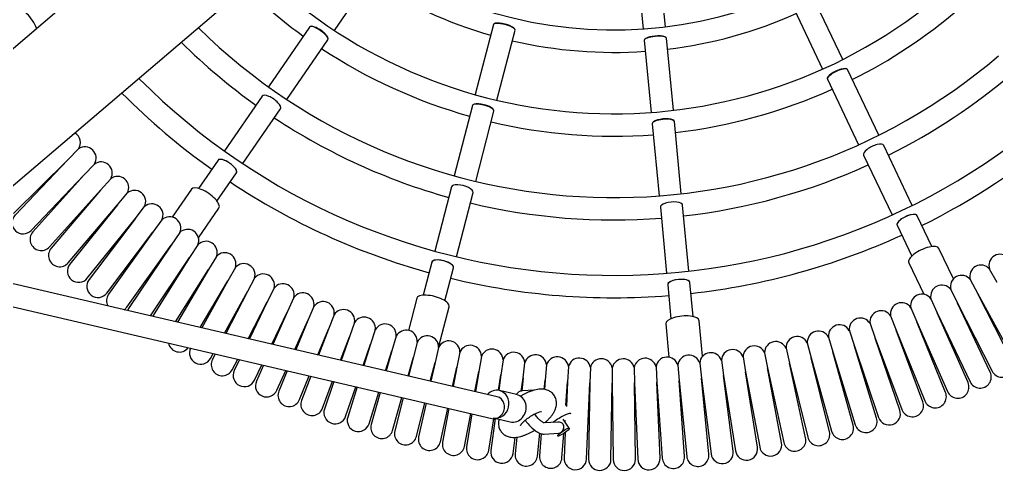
# Model space of a CAD drawing. Header units: millimetres. Extents: x 246416442 to 246896683, y 7418963194 to 7419503218.
# Drawn here: x 246851447 to 246852147, y 7419442122 to 7419442446 of the extents above; entities that cross this region are included whole.
import ezdxf
from ezdxf.lldxf.tags import DXFTag

# ---------------------------------------------------------------- set-up
doc = ezdxf.new("R2010")
doc.units = ezdxf.units.MM
doc.linetypes.add('DASHED2', pattern=[9.525, 6.35, -3.175])
for name, color, linetype in [('L-EDGE-CONCRETE', 1, 'CONCRETE_EDGE_SHORT'), ('L-Hatch Boundary', 1, 'Continuous'), ('L-ST-SHADE-SAIL', 5, 'DASHED2'), ('L-X-E-PLAY', 9, 'Continuous')]:
    doc.layers.add(name, color=color, linetype=linetype)
doc.layers.add('L-SUB-SOIL DRAINAGE', color=170, linetype='SUBSOIL', lineweight=20)
doc.styles.get("Standard").update_dxf_attribs({"font": 'arial.ttf'})
doc.linetypes.add('CONCRETE_EDGE_SHORT', pattern='A,0.5,-0.2,["CE",Standard,S=0.1,R=0,X=-0.05,Y=-0.05],-0.2', length=0.9)
tags = doc.linetypes.add('SUBSOIL', pattern='A,12.7,-5.08,["SSD",Standard,S=2.54,R=0,X=-2.54,Y=-1.27],-6.35', length=24.13).pattern_tags.tags
tags[6] = DXFTag(74, 10)

# ---------------------------------------------------------------- blocks, each defined once
blk = doc.blocks.new('Bird Nest Swing - Moduplay')
at = {"layer": 'L-X-E-PLAY', "lineweight": 25}
for p, q in [((40.88377, 32.79357), (40.88377, 35.21318)), ((40.95877, 35.20977), (40.95877, 32.79016)), ((41.27534, 33.91508), (41.2252, 33.92851)), ((41.22105, 33.91306), (41.2712, 33.89962)), ((41.33331, 33.89955), (41.28315, 33.91299)), ((41.27901, 33.89753), (41.32917, 33.88409)), ((41.38716, 33.8852), (41.3413, 33.89751)), ((41.46852, 33.89554), (41.45776, 33.89763)), ((41.33715, 33.88205), (41.38302, 33.86974)), ((41.41875, 33.87672), (41.39508, 33.88307)), ((41.4463, 33.87347), (41.42301, 33.87972)), ((41.45455, 33.88227), (41.46525, 33.87988)), ((41.51837, 33.86718), (41.46525, 33.87988)), ((41.46525, 33.87988), (41.51871, 33.86871)), ((41.39093, 33.86762), (41.41461, 33.86127)), ((41.4509, 33.86702), (41.46153, 33.86432)), ((41.17521, 33.83363), (41.1327, 33.86339)), ((41.51426, 33.8501), (41.46152, 33.86432)), ((41.46152, 33.86432), (41.51465, 33.85162)), ((41.41679, 33.85654), (41.44095, 33.85005)), ((41.44682, 33.85187), (41.45736, 33.84887)), ((41.12352, 33.85029), (41.16603, 33.82052)), ((41.50967, 33.83314), (41.45736, 33.84887)), ((41.45736, 33.84887), (41.5101, 33.83465)), ((41.4423, 33.83685), (41.45275, 33.83354)), ((41.50459, 33.81633), (41.45275, 33.83354)), ((41.45275, 33.83354), (41.50506, 33.81782)), ((41.22437, 33.7992), (41.18185, 33.82898)), ((41.43736, 33.82197), (41.44771, 33.81836)), ((41.49903, 33.79966), (41.44771, 33.81836)), ((41.44771, 33.81836), (41.49954, 33.80114)), ((41.17267, 33.81587), (41.21519, 33.7861)), ((41.43199, 33.80723), (41.44223, 33.80333)), ((41.49299, 33.78316), (41.44223, 33.80333)), ((41.44223, 33.80333), (41.49355, 33.78463)), ((41.27353, 33.76478), (41.231, 33.79456)), ((41.4262, 33.79265), (41.43632, 33.78846)), ((41.48649, 33.76684), (41.43632, 33.78846)), ((41.43632, 33.78846), (41.48709, 33.76829)), ((41.22182, 33.78146), (41.26435, 33.75168)), ((41.41999, 33.77825), (41.43, 33.77376)), ((41.47951, 33.75072), (41.43, 33.77376)), ((41.43, 33.77376), (41.48016, 33.75215)), ((41.41337, 33.76402), (41.42324, 33.75926)), ((41.31923, 33.73289), (41.28032, 33.76016)), ((41.47208, 33.7348), (41.42324, 33.75926)), ((41.42324, 33.75926), (41.47276, 33.73621)), ((41.13684, 33.70775), (41.10707, 33.75027)), ((41.27114, 33.74706), (41.31006, 33.71978)), ((41.40635, 33.75), (41.41608, 33.74495)), ((41.09396, 33.74109), (41.12374, 33.69857)), ((41.4642, 33.7191), (41.41608, 33.74495)), ((41.41608, 33.74495), (41.46492, 33.7205)), ((41.39893, 33.73618), (41.40851, 33.73086)), ((41.34601, 33.71412), (41.32593, 33.7282)), ((41.45586, 33.70364), (41.40851, 33.73086)), ((41.40851, 33.73086), (41.45662, 33.70501)), ((41.39111, 33.72258), (41.40053, 33.71698)), ((41.31674, 33.71509), (41.33682, 33.70102)), ((41.372, 33.70079), (41.35103, 33.71549)), ((41.44709, 33.68842), (41.40053, 33.71698)), ((41.40053, 33.71698), (41.44789, 33.68977)), ((41.38291, 33.70921), (41.39217, 33.70334)), ((41.02332, 33.65174), (41.00988, 33.70189)), ((41.17127, 33.65859), (41.14148, 33.70112)), ((41.43788, 33.67346), (41.39217, 33.70335)), ((41.39217, 33.70335), (41.43872, 33.67478)), ((41.12838, 33.69195), (41.15816, 33.64941)), ((41.33725, 33.69584), (41.35685, 33.6821)), ((41.37432, 33.69608), (41.38341, 33.68996)), ((41.42825, 33.65877), (41.38341, 33.68996)), ((41.38341, 33.68996), (41.42913, 33.66007)), ((41.36537, 33.68321), (41.37428, 33.67682)), ((41.35605, 33.67059), (41.36477, 33.66395)), ((41.37427, 33.67682), (41.41911, 33.64563)), ((41.4182, 33.64436), (41.37428, 33.67682)), ((41.40774, 33.63024), (41.36477, 33.66395)), ((41.36477, 33.66395), (41.40869, 33.63149)), ((41.34636, 33.65825), (41.35489, 33.65136)), ((41.20331, 33.61299), (41.17605, 33.65196)), ((41.35489, 33.65137), (41.39787, 33.61765)), ((41.39688, 33.61643), (41.35489, 33.65136)), ((41.03885, 33.59378), (41.02541, 33.64393)), ((41.16294, 33.64279), (41.1902, 33.60381)), ((41.33633, 33.64619), (41.34466, 33.63906)), ((41.00996, 33.63979), (41.02339, 33.58964)), ((41.38563, 33.60294), (41.34466, 33.63906)), ((41.34466, 33.63906), (41.38665, 33.60413)), ((41.32596, 33.63443), (41.33408, 33.62706)), ((41.31525, 33.62296), (41.32316, 33.61537)), ((41.33407, 33.62706), (41.37505, 33.59094)), ((41.37399, 33.58978), (41.33408, 33.62706)), ((41.33521, 33.60344), (41.32316, 33.61537)), ((41.32316, 33.61537), (41.33603, 33.60335)), ((41.30422, 33.61181), (41.3119, 33.60399)), ((41.22203, 33.58622), (41.20797, 33.60631)), ((41.30033, 33.59295), (41.29288, 33.60098)), ((41.31645, 33.59923), (41.3119, 33.60399)), ((41.3119, 33.60399), (41.31659, 33.59935)), ((41.19486, 33.59714), (41.20892, 33.57705)), ((41.30669, 33.58589), (41.30033, 33.59295)), ((41.30033, 33.59295), (41.30684, 33.58612)), ((41.31204, 33.59298), (41.30706, 33.58643)), ((41.34926, 33.59475), (41.34145, 33.59567)), ((41.05335, 33.53996), (41.04105, 33.58594)), ((41.28122, 33.59048), (41.28845, 33.58223)), ((41.34066, 33.59144), (41.33459, 33.58346)), ((41.34079, 33.57839), (41.34703, 33.5866)), ((41.36199, 33.57696), (41.34953, 33.58928)), ((41.34967, 33.5906), (41.36307, 33.57809)), ((41.02559, 33.58181), (41.0379, 33.53582)), ((41.24451, 33.56107), (41.22722, 33.58579)), ((41.26927, 33.58032), (41.27626, 33.57187)), ((41.29568, 33.57373), (41.28844, 33.58224)), ((41.28844, 33.58224), (41.29592, 33.57393)), ((41.30641, 33.58171), (41.29624, 33.57418)), ((41.20755, 33.57203), (41.22116, 33.55257)), ((41.34962, 33.56448), (41.33828, 33.57636)), ((41.33925, 33.57694), (41.35073, 33.56558)), ((41.2985, 33.57007), (40.95877, 33.31956)), ((41.25704, 33.57051), (41.26377, 33.56186)), ((41.28543, 33.56044), (41.27625, 33.57187)), ((41.27625, 33.57187), (41.28577, 33.56069)), ((41.30988, 33.55939), (41.31831, 33.56564)), ((41.24453, 33.56105), (41.25101, 33.55221)), ((41.26377, 33.56186), (41.26377, 33.56186)), ((41.27221, 33.55069), (41.26377, 33.56186)), ((41.26377, 33.56186), (41.27254, 33.55093)), ((41.32383, 33.54063), (41.30897, 33.55809)), ((41.30954, 33.55882), (41.32501, 33.54166)), ((41.33689, 33.55237), (41.32909, 33.56103)), ((41.3298, 33.56207), (41.33804, 33.55344)), ((40.95877, 33.29968), (41.30799, 33.5572)), ((41.23175, 33.55195), (41.23798, 33.54293)), ((41.25902, 33.54096), (41.25101, 33.55221)), ((41.25101, 33.55221), (41.25934, 33.5412)), ((41.31043, 33.52926), (41.29545, 33.54794)), ((41.29616, 33.54847), (41.31164, 33.53026)), ((41.21871, 33.54323), (41.22468, 33.53403)), ((41.23797, 33.54294), (41.24614, 33.53146)), ((41.24581, 33.53122), (41.23798, 33.54293)), ((41.29671, 33.51829), (41.28186, 33.53793)), ((41.28256, 33.53844), (41.29795, 33.51925)), ((41.06179, 33.50842), (41.05545, 33.53212)), ((41.20543, 33.53488), (41.21113, 33.52552)), ((41.23258, 33.52147), (41.22468, 33.53403)), ((41.22468, 33.53403), (41.23292, 33.52172)), ((41.03999, 33.52799), (41.04633, 33.50429)), ((41.19192, 33.52692), (41.19735, 33.51739)), ((41.21929, 33.51167), (41.21113, 33.52552)), ((41.21113, 33.52552), (41.21967, 33.51194)), ((41.28268, 33.50771), (41.2683, 33.52792)), ((41.26899, 33.52843), (41.28395, 33.50864)), ((41.17818, 33.51935), (41.18334, 33.50967)), ((41.19735, 33.5174), (41.20635, 33.50212)), ((41.20593, 33.50182), (41.19735, 33.51739)), ((41.26836, 33.49754), (41.25472, 33.51791)), ((41.25542, 33.51843), (41.26965, 33.49844)), ((41.16423, 33.51217), (41.16911, 33.50235)), ((41.19248, 33.4919), (41.18334, 33.50967)), ((41.18334, 33.50967), (41.19294, 33.49224)), ((41.07318, 33.4813), (41.06651, 33.50625)), ((41.15009, 33.5054), (41.15468, 33.49544)), ((41.1789, 33.48188), (41.16911, 33.50235)), ((41.16911, 33.50235), (41.17943, 33.48228)), ((41.25375, 33.48779), (41.24112, 33.50788)), ((41.24183, 33.50841), (41.25506, 33.48864)), ((41.04333, 33.50005), (41.04963, 33.47649)), ((41.13575, 33.49904), (41.14005, 33.48896)), ((41.16518, 33.47177), (41.15468, 33.49545)), ((41.15468, 33.49545), (41.16579, 33.47222)), ((41.23886, 33.47846), (41.22746, 33.49781)), ((41.2282, 33.49836), (41.2402, 33.47928)), ((41.12124, 33.49309), (41.12525, 33.48289)), ((41.15129, 33.46152), (41.14005, 33.48896)), ((41.14005, 33.48896), (41.15199, 33.46204)), ((41.21451, 33.48826), (41.22508, 33.47034)), ((41.09173, 33.48245), (41.09515, 33.47204)), ((41.10656, 33.48756), (41.11027, 33.47725)), ((41.13721, 33.45114), (41.12525, 33.48289)), ((41.12525, 33.48289), (41.13801, 33.45173)), ((41.22371, 33.46956), (41.21373, 33.48768)), ((41.07675, 33.47777), (41.07987, 33.46727)), ((41.12289, 33.44058), (41.11027, 33.47725)), ((41.11027, 33.47725), (41.12383, 33.44127)), ((41.20832, 33.4611), (41.19989, 33.47748)), ((41.20074, 33.4781), (41.2097, 33.46184)), ((41.04644, 33.46972), (41.04895, 33.45905)), ((41.06165, 33.47353), (41.06447, 33.46294)), ((41.09348, 33.41889), (41.07987, 33.46727)), ((41.07987, 33.46727), (41.09471, 33.4198)), ((41.10833, 33.42984), (41.09514, 33.47204)), ((41.09514, 33.47204), (41.1094, 33.43063)), ((41.19269, 33.45309), (41.18594, 33.46719)), ((41.18685, 33.46786), (41.19409, 33.45378)), ((41.00181, 33.45008), (41.00022, 33.46092)), ((41.01761, 33.45262), (41.01571, 33.46341)), ((41.03332, 33.45561), (41.03112, 33.46634)), ((41.07774, 33.40995), (41.06447, 33.46294)), ((41.06447, 33.46294), (41.07926, 33.41036)), ((40.97003, 33.44637), (40.96907, 33.45729)), ((40.98594, 33.44799), (40.98467, 33.45888)), ((41.04353, 33.40195), (41.03332, 33.45561)), ((41.03332, 33.45561), (41.04507, 33.40227)), ((41.0607, 33.40571), (41.04895, 33.45905)), ((41.04895, 33.45905), (41.06222, 33.40607)), ((41.17683, 33.44552), (41.17183, 33.45679)), ((41.17282, 33.45752), (41.17825, 33.44618)), ((40.97402, 33.39189), (40.97003, 33.44637)), ((40.97003, 33.44637), (40.97559, 33.39203)), ((40.9915, 33.39366), (40.98594, 33.44799)), ((40.98594, 33.44799), (40.99306, 33.39384)), ((41.00892, 33.39592), (41.00181, 33.45008)), ((41.00181, 33.45008), (41.01047, 33.39615)), ((41.02627, 33.39869), (41.01761, 33.45262)), ((41.01761, 33.45262), (41.02782, 33.39896)), ((41.16076, 33.43842), (41.15755, 33.44626)), ((41.15864, 33.44706), (41.16221, 33.43903)), ((41.1445, 33.43178), (41.14307, 33.43558)), ((41.14427, 33.43647), (41.14596, 33.43235))]:
    blk.add_line(p, q, dxfattribs=at)
for centre, radius, start, end in [((40.92127, 34.00167), 0.3045, 277.07408, 0), ((40.92127, 34.00167), 0.3645, 275.90506, 0), ((40.92127, 34.00167), 0.4245, 275.0681, 0), ((40.92127, 34.00167), 0.48022, 274.47871, 0), ((40.92127, 34.00167), 0.3805, 346.20475, 0), ((40.92127, 34.00167), 0.4405, 346.05299, 0), ((40.92127, 34.00167), 0.49622, 345.93211, 0), ((40.92127, 34.00167), 0.3205, 326.43034, 343.56967), ((41.46069, 33.90507), 0.008, 91.20402, 248.47847), ((40.92127, 34.00167), 0.3805, 326.20474, 343.79525), ((41.4577, 33.88963), 0.008, 89.57108, 246.83349), ((40.92127, 34.00167), 0.4405, 326.05468, 343.97176), ((41.45426, 33.87428), 0.008, 87.92685, 245.19496), ((41.45038, 33.85903), 0.008, 86.2761, 243.55622), ((41.51651, 33.8594), 0.008, 256.55784, 76.55784), ((40.92127, 34.00167), 0.49622, 325.93326, 344.0846), ((41.44607, 33.84391), 0.008, 84.62568, 241.91222), ((41.51218, 33.84238), 0.008, 254.91312, 74.91312), ((41.44133, 33.82891), 0.008, 82.98038, 240.26662), ((41.50736, 33.82548), 0.008, 253.26858, 73.26858), ((41.43616, 33.81406), 0.008, 81.33688, 238.62293), ((40.92127, 34.00167), 0.3205, 306.43032, 323.56968), ((41.50207, 33.80873), 0.008, 251.62399, 71.62399), ((41.43056, 33.79936), 0.008, 79.69129, 236.97524), ((41.49629, 33.79214), 0.008, 249.97935, 69.97935), ((41.42454, 33.78482), 0.008, 78.04988, 235.31733), ((41.49004, 33.77573), 0.008, 248.33484, 68.33484), ((40.92127, 34.00167), 0.3805, 306.20474, 323.79526), ((41.41811, 33.77047), 0.008, 76.4186, 233.69181), ((41.41127, 33.7563), 0.008, 74.75474, 232.0367), ((41.48332, 33.7595), 0.008, 246.69011, 66.69011), ((41.40403, 33.74234), 0.008, 73.12086, 230.37948), ((41.47614, 33.74347), 0.008, 245.04563, 65.04563), ((40.92127, 34.00167), 0.4405, 306.05473, 323.97346), ((40.92127, 34.00167), 0.3205, 286.43033, 303.56966), ((41.39639, 33.72859), 0.008, 71.48886, 228.74313), ((41.4685, 33.72765), 0.008, 243.40094, 63.40094), ((41.38836, 33.71507), 0.008, 69.836, 227.09915), ((41.46041, 33.71206), 0.008, 241.75635, 61.75635), ((40.92127, 34.00167), 0.49622, 305.93329, 324.08579), ((41.37994, 33.70178), 0.008, 68.19076, 225.47211), ((41.45188, 33.6967), 0.008, 240.11176, 60.11176), ((41.37114, 33.68874), 0.008, 66.52847, 223.82397), ((40.92127, 34.00167), 0.3805, 286.20475, 303.79526), ((41.36198, 33.67596), 0.008, 64.88754, 222.18124), ((41.44291, 33.6816), 0.008, 238.4671, 58.4671), ((41.35245, 33.66345), 0.008, 63.24094, 220.53744), ((41.4335, 33.66676), 0.008, 236.82261, 56.82261), ((41.34256, 33.65121), 0.008, 61.5956, 218.8783), ((41.42368, 33.6522), 0.008, 235.17791, 55.17791), ((41.33233, 33.63927), 0.008, 59.96555, 217.24045), ((41.41345, 33.63792), 0.008, 233.5334, 53.5334), ((40.92127, 34.00167), 0.4405, 286.053, 303.9735), ((41.32176, 33.62762), 0.008, 58.31421, 215.59944), ((40.92127, 34.00167), 0.3805, 275.65594, 283.79525), ((41.4028, 33.62395), 0.008, 231.88876, 51.88876), ((41.31086, 33.61628), 0.008, 56.66603, 213.93244), ((41.39176, 33.61028), 0.008, 230.24412, 50.24412), ((41.29964, 33.60526), 0.008, 55.04384, 212.31185), ((41.28811, 33.59456), 0.008, 53.37524, 210.65631), ((41.38034, 33.59694), 0.008, 228.5996, 48.5996), ((40.92127, 34.00167), 0.49622, 285.93215, 304.0858), ((41.27627, 33.5842), 0.008, 51.74151, 209.00896), ((41.36853, 33.58393), 0.008, 226.95489, 46.95489), ((41.26414, 33.57418), 0.008, 50.09974, 207.36635), ((40.92127, 34.00167), 0.4405, 274.88352, 283.97181), ((41.25173, 33.56452), 0.008, 48.45312, 205.71204), ((41.35636, 33.57127), 0.008, 225.31038, 45.31038), ((41.23905, 33.55522), 0.008, 46.81826, 204.0663), ((41.34383, 33.55896), 0.008, 223.66576, 43.66576), ((41.22611, 33.54628), 0.008, 45.17489, 202.43059), ((41.33095, 33.54701), 0.008, 222.02113, 42.02113), ((41.21291, 33.53772), 0.008, 43.5212, 200.80233), ((41.19948, 33.52954), 0.008, 41.86031, 199.15769), ((41.31773, 33.53544), 0.008, 220.37657, 40.37657), ((41.18581, 33.52175), 0.008, 40.21567, 197.49125), ((41.30419, 33.52426), 0.008, 218.73191, 38.73191), ((40.92127, 34.00167), 0.49622, 274.33399, 284.08467), ((41.17193, 33.51435), 0.008, 38.59304, 195.83994), ((41.29033, 33.51347), 0.008, 217.08738, 37.08738), ((41.15784, 33.50736), 0.008, 36.9552, 194.20238), ((41.12909, 33.4946), 0.008, 33.63828, 190.93393), ((41.14356, 33.50078), 0.008, 35.30346, 192.57837), ((41.27617, 33.50307), 0.008, 215.44272, 35.44272), ((41.11445, 33.48885), 0.008, 31.99338, 189.28152), ((41.26171, 33.49309), 0.008, 213.79815, 33.79815), ((41.09965, 33.48351), 0.008, 30.35673, 187.64628), ((41.06963, 33.47413), 0.008, 27.07166, 184.34084), ((41.08471, 33.47861), 0.008, 28.70269, 185.98816), ((41.24697, 33.48353), 0.008, 212.15358, 32.15358), ((41.03912, 33.46649), 0.008, 23.7745, 181.06386), ((41.05443, 33.47009), 0.008, 25.42985, 182.70683), ((41.23197, 33.4744), 0.008, 210.5089, 30.5089), ((41.00822, 33.46061), 0.008, 20.50961, 177.776), ((41.02371, 33.46333), 0.008, 22.12836, 179.39349), ((41.21671, 33.4657), 0.008, 208.86439, 28.86439), ((40.96136, 33.45514), 0.008, 15.57283, 108.88924), ((40.97703, 33.45651), 0.008, 17.19418, 174.46261), ((40.99265, 33.45834), 0.008, 18.83771, 176.13043), ((41.2012, 33.45744), 0.008, 207.21967, 27.21967), ((41.18547, 33.44963), 0.008, 205.57518, 25.57518), ((41.16952, 33.44228), 0.008, 203.93055, 23.93055), ((41.15336, 33.43538), 0.008, 202.28587, 22.28587), ((41.13701, 33.42896), 0.008, 203.85439, 20.64139), ((41.12049, 33.423), 0.008, 240.57843, 12.23219), ((41.05288, 33.40399), 0.008, 192.41834, 12.41834), ((41.06998, 33.40801), 0.008, 194.06294, 256.82619), ((41.06998, 33.40801), 0.008, 355.9844, 14.06294), ((41.08696, 33.41252), 0.008, 195.70749, 207.36883), ((41.01837, 33.39742), 0.008, 189.12919, 9.12919), ((41.03567, 33.40046), 0.008, 190.7737, 10.7737), ((40.98354, 33.39284), 0.008, 185.83994, 5.83994), ((41.00099, 33.39488), 0.008, 187.48447, 7.48447)]:
    blk.add_arc(centre, radius, start, end, dxfattribs=at)
for centre, major_axis, ratio, start_param, end_param in [((41.28108, 33.90526), (0.00207, 0.00773), 0.331502, 0, 3.141593), ((41.28108, 33.90526), (-0.00207, -0.00773), 0.288982, 3.141593, 6.283185), ((41.33923, 33.88978), (0.00207, 0.00773), 0.372396, 0, 3.141593), ((41.39301, 33.87535), (-0.00207, -0.00773), 0.372396, 3.141593, 6.283185), ((41.39301, 33.87535), (0.00207, 0.00773), 0.372396, 0, 3.141593), ((41.4199, 33.86813), (0.00311, 0.01159), 0.372396, 0, 3.141593), ((41.46472, 33.8561), (-0.00207, -0.00773), 0.372396, 3.587938, 3.619519), ((41.46472, 33.8561), (-0.00207, -0.00773), 0.372396, -3.620345, -3.56738), ((41.46472, 33.8561), (-0.00311, -0.01159), 0.372396, -4.079461, -4.053248), ((41.46472, 33.8561), (-0.00311, -0.01159), 0.372396, 0.705627, 0.73509), ((41.17726, 33.82243), (0.00459, 0.00655), 0.288982, 0, 3.141593), ((41.17726, 33.82243), (-0.00459, -0.00655), 0.246463, 3.141593, 6.283185), ((41.22641, 33.78801), (0.00459, 0.00655), 0.331502, 0, 3.141593), ((41.22641, 33.78801), (-0.00459, -0.00655), 0.288982, 3.141593, 6.283185), ((41.27573, 33.75361), (0.00459, 0.00655), 0.37204, 0, 3.141593), ((41.10052, 33.74568), (0.00655, 0.00459), 0.288982, 0, 3.141593), ((41.10052, 33.74568), (-0.00655, -0.00459), 0.246463, 3.141593, 6.283185), ((41.32134, 33.72165), (0.00459, 0.00655), 0.37204, 0, 3.141593), ((41.32134, 33.72165), (-0.00459, -0.00655), 0.37204, 3.141593, 6.283185), ((41.34414, 33.70566), (0.00689, 0.00983), 0.37204, 0, 3.141593), ((41.13493, 33.69653), (0.00655, 0.00459), 0.331502, 0, 3.141593), ((41.13493, 33.69653), (-0.00655, -0.00459), 0.288982, 3.141593, 6.283185), ((41.38214, 33.67903), (-0.00689, -0.00983), 0.37204, -3.770347, -3.73818), ((41.38214, 33.67903), (-0.00459, -0.00655), 0.37204, -0.661845, -0.641793), ((41.38214, 33.67903), (-0.00459, -0.00655), 0.37204, 0.623088, 0.664501), ((41.38214, 33.67903), (-0.00689, -0.00983), 0.37204, 0.993708, 1.018984), ((41.16949, 33.64737), (0.00656, 0.00459), 0.371661, 0, 3.141593), ((41.01768, 33.64186), (0.00773, 0.00207), 0.331502, 0, 3.141593), ((41.01768, 33.64186), (-0.00773, -0.00207), 0.288982, 3.141593, 6.283185), ((41.20142, 33.60173), (0.00656, 0.00459), 0.371661, 0, 3.141593), ((41.20142, 33.60173), (-0.00656, -0.00459), 0.371661, 3.141593, 6.283185), ((41.34087, 33.5907), (-0.00139, -0.01192), 0.18004, 3.141593, 4.912062), ((41.34087, 33.5907), (-0.00139, -0.01192), 0.18004, -4.282614, -4.189077), ((41.03332, 33.58388), (0.00773, 0.00207), 0.371305, 0, 3.141593), ((41.21738, 33.57891), (0.00983, 0.00688), 0.371661, 0, 3.141593), ((41.31236, 33.57367), (0.00595, -0.00804), 0.906726, 0, 3.141593), ((41.30219, 33.56614), (-0.00595, 0.00804), 0.906726, 0, 1.003884), ((41.30219, 33.56614), (-0.00595, 0.00804), 0.906726, 3.141593, 6.283185), ((41.30324, 33.56363), (0.00475, -0.00644), 0.893331, 0, 3.141593), ((41.04772, 33.53006), (-0.00773, -0.00207), 0.371305, 3.141593, 6.283185), ((41.04772, 33.53006), (0.00773, 0.00207), 0.371305, 0, 3.141593), ((41.24399, 33.54087), (-0.00656, -0.00459), 0.371661, 1.060781, 1.092351), ((41.24399, 33.54087), (-0.00983, -0.00688), 0.371661, 1.236371, 1.25998), ((41.05492, 33.50315), (0.01159, 0.0031), 0.371305, 0, 3.141593), ((40.87634, 33.48752), (-0.01195, 0.00105), 0.371015, 4.074273, 6.283185), ((41.06692, 33.4583), (-0.00773, -0.00207), 0.371305, 1.40851, 1.437705), ((41.06692, 33.4583), (-0.01159, -0.0031), 0.371305, 1.460869, 1.48381)]:
    blk.add_ellipse(centre, major_axis=major_axis, ratio=ratio, start_param=start_param, end_param=end_param, dxfattribs=at)
blk.add_ellipse((41.34868, 33.58979), major_axis=(-0.00058, -0.00497), ratio=0.18004, dxfattribs=at)
for points, knots in [([(41.33492, 33.5839), (41.33492, 33.58436), (41.33489, 33.58548), (41.33476, 33.58742), (41.33449, 33.5895), (41.33408, 33.5916), (41.3335, 33.59359), (41.33273, 33.59544), (41.33181, 33.59706), (41.33075, 33.59843), (41.32957, 33.59957), (41.32828, 33.60049), (41.32688, 33.60118), (41.32542, 33.60164), (41.3239, 33.60187), (41.32239, 33.60185), (41.32089, 33.6016), (41.31945, 33.60113), (41.31808, 33.60044), (41.31678, 33.59955), (41.31555, 33.59843), (41.31438, 33.59707), (41.31329, 33.59545), (41.31231, 33.59363), (41.31146, 33.59168), (41.31074, 33.58966), (41.31012, 33.58759), (41.30961, 33.58547), (41.30931, 33.58394), (41.30917, 33.58313), (41.30916, 33.58304)], [0, 0, 0, 0, 0.0254171, 0.0660462, 0.1080932, 0.1520937, 0.197904, 0.2426421, 0.2829741, 0.3190999, 0.3524806, 0.3842021, 0.4148965, 0.4449508, 0.4746432, 0.5042083, 0.5338932, 0.5640085, 0.5949929, 0.6275228, 0.6626443, 0.7016897, 0.7450873, 0.7902341, 0.8340232, 0.8759653, 0.9165241, 0.956165, 0.9952372, 1, 1, 1, 1]), ([(41.34766, 33.58844), (41.34769, 33.58897), (41.34763, 33.58954), (41.34734, 33.5906), (41.34712, 33.5911), (41.34657, 33.59198), (41.34623, 33.59237), (41.34543, 33.59297), (41.34494, 33.5932), (41.34413, 33.59329), (41.34385, 33.59328), (41.3433, 33.5932), (41.34303, 33.59313), (41.34225, 33.59283), (41.34178, 33.59255), (41.34111, 33.59196), (41.34087, 33.59172), (41.34066, 33.59144)], [0, 0, 0, 0, 0.151129, 0.151129, 0.302258, 0.302258, 0.453387, 0.453387, 0.604515, 0.604515, 0.68008, 0.68008, 0.755644, 0.755644, 0.906773, 0.906773, 1, 1, 1, 1]), ([(41.30706, 33.58643), (41.30652, 33.58571), (41.30583, 33.58424), (41.30595, 33.58237), (41.3062, 33.58157), (41.30621, 33.58156)], [0, 0, 0, 0, 0.50798, 0.993306, 1, 1, 1, 1]), ([(41.32505, 33.56947), (41.32505, 33.56948), (41.3249, 33.56978), (41.32455, 33.57146), (41.32436, 33.57451), (41.32457, 33.57826), (41.32519, 33.58205), (41.32607, 33.58516), (41.32687, 33.587), (41.32716, 33.58737), (41.32716, 33.58737)], [0, 0, 0, 0, 0.075497, 0.198867, 0.338717, 0.487041, 0.636353, 0.779432, 0.908245, 1, 1, 1, 1]), ([(41.34703, 33.5866), (41.34713, 33.58673), (41.34722, 33.58687), (41.3475, 33.58742), (41.34763, 33.5879), (41.34766, 33.58844)], [0, 0, 0, 0, 0.277002, 0.277002, 1, 1, 1, 1]), ([(41.33469, 33.58352), (41.33469, 33.58352), (41.33469, 33.58352), (41.3346, 33.58346), (41.33426, 33.5833), (41.33367, 33.58309), (41.33284, 33.58288), (41.33178, 33.58267), (41.33054, 33.5825), (41.32913, 33.58238), (41.3276, 33.58231), (41.32631, 33.58231), (41.32554, 33.58233), (41.32532, 33.58233)], [0, 0, 0, 0, 0.007091, 0.090321, 0.18022, 0.27737, 0.380988, 0.489734, 0.602266, 0.717466, 0.834473, 0.952624, 1, 1, 1, 1]), ([(41.31167, 33.56072), (41.31168, 33.5607), (41.31202, 33.56022), (41.31271, 33.55934), (41.3139, 33.55822), (41.3152, 33.55732), (41.31661, 33.55665), (41.31808, 33.55621), (41.3196, 33.55601), (41.32111, 33.55605), (41.3226, 33.55632), (41.32404, 33.55681), (41.3254, 33.55751), (41.32669, 33.55843), (41.32792, 33.55957), (41.32908, 33.56095), (41.33016, 33.56259), (41.33113, 33.56443), (41.33197, 33.56639), (41.33268, 33.56842), (41.33329, 33.57049), (41.33379, 33.57261), (41.33408, 33.57413), (41.33422, 33.57493), (41.33423, 33.575)], [0, 0, 0, 0, 0.002458, 0.052317, 0.098526, 0.142528, 0.185162, 0.226945, 0.268257, 0.309421, 0.350787, 0.3928, 0.436095, 0.481653, 0.530984, 0.585935, 0.646808, 0.709615, 0.770333, 0.82852, 0.884846, 0.939947, 0.994294, 1, 1, 1, 1]), ([(41.32443, 33.57436), (41.32517, 33.57433), (41.32743, 33.57428), (41.33113, 33.57446), (41.33515, 33.57508), (41.33841, 33.57626), (41.34007, 33.57746), (41.34079, 33.57839)], [0, 0, 0, 0, 0.106106, 0.322601, 0.548484, 0.795542, 1, 1, 1, 1])]:
    blk.add_open_spline(points, degree=3, knots=knots, dxfattribs=at)

msp = doc.modelspace()

# ---------------------------------------------------------------- linework, layer by layer
at = {"layer": 'L-EDGE-CONCRETE', "ltscale": 25, "flags": 128}
msp.add_lwpolyline([(246848611.36, 7419437764.3, 200, 200, -0.123633), (246848419.4, 7419434283.24, 200, 200, 0.388271), (246853799.34, 7419438442.81, 200, 200, -0.519902), (246847741.28, 7419445155.49, 200, 200, -0.236833), (246843497.77, 7419445009.96, 200, 200, -0.098065), (246843427.16, 7419442466.37, 200, 200, -0.135373), (246846549.73, 7419441107.2, 200, 200, -0.155485), (246848593.95, 7419437775.94, 0, 0, 0)], format="xyseb", dxfattribs=at)
at = {"layer": 'L-Hatch Boundary', "ltscale": 0.1}
msp.add_arc((246853119.23, 7419443907.15), 5506.5, 166.79741, 308.27636, dxfattribs=at)
at = {"layer": 'L-ST-SHADE-SAIL', "ltscale": 0.5, "const_width": 100, "flags": 128}
msp.add_lwpolyline([(246859558.43, 7419444257.7, -0.009804), (246850603.78, 7419449269.56, -0.241023), (246847202.07, 7419444392.7, -0.235128), (246853154.87, 7419437677.91, -0.27209), (246859558.43, 7419444257.7, 24.185164)], format="xyb", dxfattribs=at)
at = {"layer": 'L-SUB-SOIL DRAINAGE', "ltscale": 0.75, "flags": 128}
msp.add_lwpolyline([(246847130.02, 7419444362.59, 0.448469), (246853357.18, 7419437905.37, -0.324879), (246848823.32, 7419434569.54, 0.430259), (246843979.52, 7419442670.89, 0.058905), (246844081.57, 7419444281.43)], format="xyb", close=True, dxfattribs=at)

# ---------------------------------------------------------------- block references
at = {"layer": 'L-X-E-PLAY', "xscale": 999.9999999999994, "yscale": 999.9999999999994, "zscale": 999.9999999999994, "rotation": 310.4639740679995}
msp.add_blockref('Bird Nest Swing - Moduplay', (246799447.03, 7419451810.01), dxfattribs=at)

doc.saveas('drawing.dxf')
